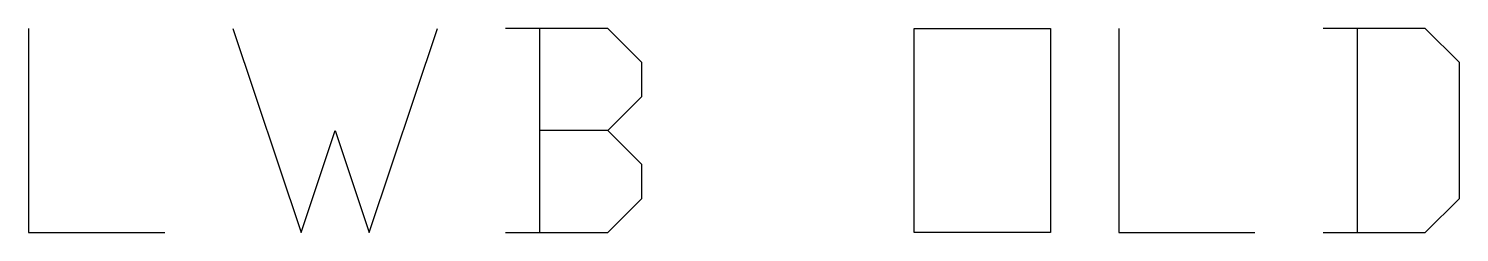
# Model space of a CAD drawing. Extents: x 1569 to 9588, y -6529 to -1210.
# Drawn here: x 5625 to 7759, y -1515 to -1210 of the extents above; entities that cross this region are included whole.
import ezdxf

# ---------------------------------------------------------------- set-up
doc = ezdxf.new("R2010")
doc.units = 0
doc.layers.add('Default_Layer', color=1, linetype='CONTINUOUS')

msp = doc.modelspace()

# ---------------------------------------------------------------- linework, layer by layer
at = {"layer": 'Default_Layer'}
for points in [[(5625.4, -1210.1), (5625.4, -1514.9), (5828.6, -1514.9)], [(5930.2, -1210.1), (6031.8, -1514.9), (6082.6, -1362.5), (6133.4, -1514.9), (6235, -1210.1)], [(6489, -1362.5), (6539.8, -1311.7), (6539.8, -1260.9), (6489, -1210.1), (6336.6, -1210.1)], [(6387.4, -1210.1), (6387.4, -1514.9)], [(7251, -1210.1), (7251, -1514.9), (7454.2, -1514.9)], [(7555.8, -1514.9), (7708.2, -1514.9), (7759, -1464.1), (7759, -1260.9), (7708.2, -1210.1), (7555.8, -1210.1)], [(7606.6, -1210.1), (7606.6, -1514.9)], [(6336.6, -1514.9), (6489, -1514.9), (6539.8, -1464.1), (6539.8, -1413.3), (6489, -1362.5), (6387.4, -1362.5)]]:
    msp.add_lwpolyline(points, dxfattribs=at)
msp.add_lwpolyline([(6946.2, -1514.9), (6946.2, -1210.1), (7149.4, -1210.1), (7149.4, -1514.9), (6946.2, -1514.9)], close=True, dxfattribs=at)

doc.saveas('drawing.dxf')
